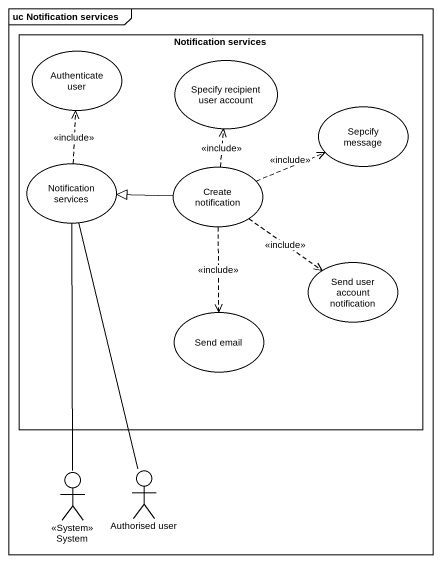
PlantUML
@startuml
mainframe uc Notification services
rectangle "Notification services" as Notification_services {
  usecase "Authenticate user" as Authenticate_user
  usecase "Specify recipient user account" as Specify_recipient_user
  usecase "Sepcify message" as Sepcify_message
  usecase "Notification services" as Notification_services_2
  usecase "Create notification" as Create_notification
  usecase "Send user account notification" as Send_user_account
  usecase "Send email" as Send_email
}
actor System <<System>>
actor "Authorised user" as Authorised_user
Notification_services_2 .up.> Authenticate_user : <<include>>
Create_notification .up.> Specify_recipient_user : <<include>>
Create_notification .right.> Sepcify_message : <<include>>
Create_notification -left-|> Notification_services_2
Create_notification ..> Send_user_account : <<include>>
Create_notification ..> Send_email : <<include>>
System -up- Notification_services_2
Authorised_user -up- Notification_services_2
@enduml
